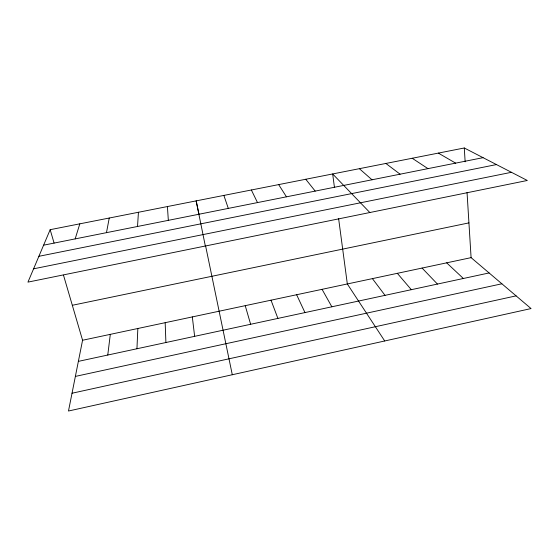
<?xml version="1.0" encoding="UTF-8"?>
<svg xmlns="http://www.w3.org/2000/svg" width="559" height="559" viewBox="0 0 559 559"><rect width="100%" height="100%" fill="white"/><g stroke="black" fill="none" stroke-linecap="round" stroke-linejoin="round"><path stroke-width="0.84" d="M136.948 348.753L137.842 328.496M137.528 226.479L138.436 212.273M107.768 355.035L110.305 334.352M106.476 232.663L109.243 218.031M63.488 275.154L82.571 340.249L68.484 411.019L531.05 308.568L471.09 257.643L467.044 192.471M75.165 238.903L79.818 223.838M50.163 229.686L27.95 282.12L527.298 180.48L464.284 147.981L50.163 229.686L54.083 243.06M72.02 393.236L516.097 295.865M75.374 376.41L501.877 283.79M78.365 361.366L489.104 272.946M82.571 340.249L471.09 257.643M72.321 305.284L468.931 222.887M38.885 256.308L496.455 164.577M33.589 268.816L511.443 172.305M43.595 245.184L483.067 157.666M438.34 153.103L455.62 163.13M412.207 158.26L427.963 168.636M385.878 163.452L400.09 174.191M359.367 168.678L372.008 179.781M446.669 262.835L463.362 278.487M369.841 212.532L332.661 173.947L334.429 187.23M422.087 268.061L437.438 284.07M397.337 273.323L411.326 289.688M305.759 179.257L315.192 191.094M372.413 278.627L385.025 295.348M384.718 340.976L347.328 283.958L338.614 218.611M278.661 184.603L286.46 196.824M322.061 289.331L331.85 306.793M251.368 189.99L257.496 202.589M296.626 294.74L304.976 312.579M271.017 300.183L277.9 318.406M223.873 195.412L228.303 208.402M245.226 305.668L250.628 324.283M198.962 214.209L196.167 200.877L205.335 246.016M205.488 245.387L232.292 374.74M192.317 316.918L194.637 336.336M167.414 206.55L168.336 220.344M464.284 147.981L465.144 161.81M165.178 322.69L165.904 342.52"/></g></svg>
